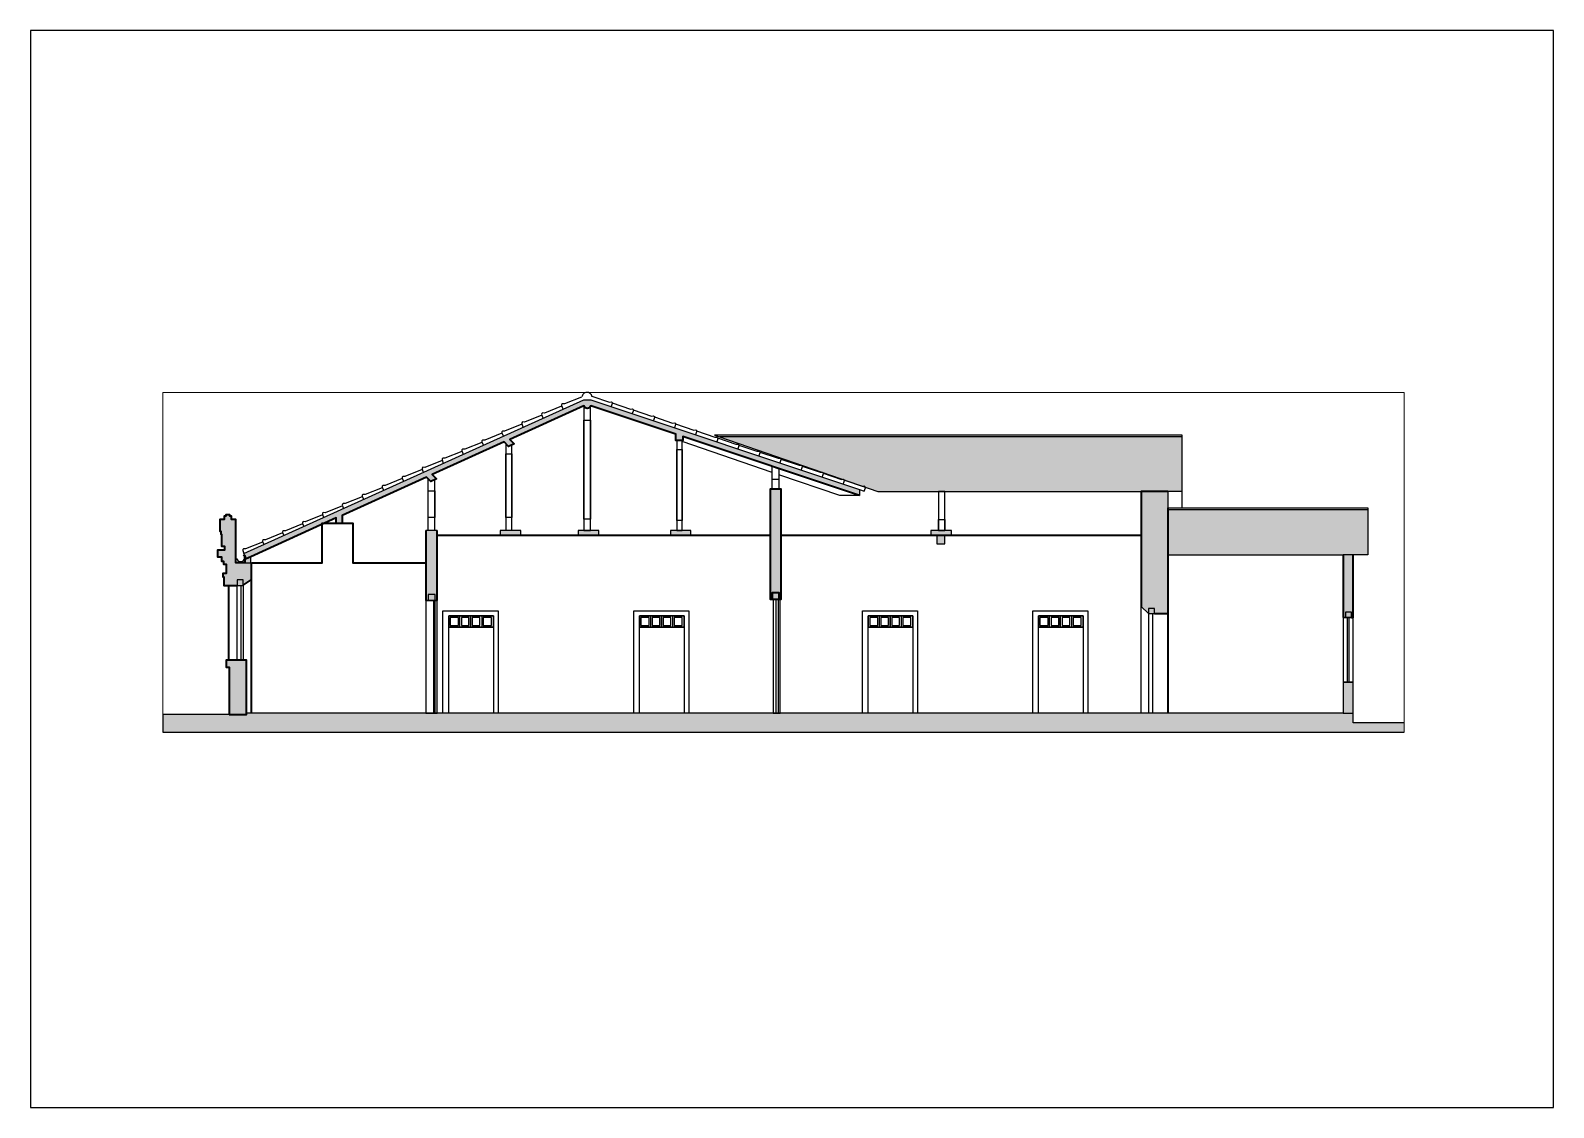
# Paper-space layout 'Layout1' of a CAD drawing. Header units: millimetres. Extents: x 21 to 318, y 103 to 313.
# The model-space entities are those that its viewports show. They can reach past a viewport. Long polylines and large blocks are cut down to what shows.
import ezdxf

# ---------------------------------------------------------------- set-up
doc = ezdxf.new("R2010")
doc.units = ezdxf.units.MM
for name, color, linetype, lineweight in [('A-ALV-___-___-EXI', 250, 'Continuous', 35), ('A-BAS-___-___-EXI', 250, 'Continuous', 25), ('A-COB-___-___-EXI', 250, 'Continuous', 25), ('A-JAN-___-___-EXI', 250, 'Continuous', 25), ('A-PAR-___-___-EXI', 250, 'Continuous', 25), ('A-PIL-___-___-EXI', 250, 'Continuous', 25), ('A-POR-___-___-EXI', 250, 'Continuous', 25)]:
    doc.layers.add(name, color=color, linetype=linetype, lineweight=lineweight)

# ---------------------------------------------------------------- blocks, each defined once
blk = doc.blocks.new('A4 HORIZONTAL - A4-22870189-Não nomeada')
at = {"layer": 'A-PAR-___-___-EXI'}
for p, q in [((317.79, 313), (20.79, 313)), ((20.79, 313), (20.79, 103)), ((317.79, 103), (317.79, 313)), ((20.79, 103), (317.79, 103))]:
    blk.add_line(p, q, dxfattribs=at)

msp = doc.modelspace()

# ---------------------------------------------------------------- hatches: boundary and pattern name
at = {"layer": 'A-ALV-___-___-EXI'}
h = msp.add_hatch(color=11, dxfattribs=at)
h.paths.add_polyline_path([(-94350, -10666), (-94350, -9606), (-94751, -9606), (-94751, -9746), (-94691, -9746), (-94691, -10666)])
h.paths.add_polyline_path([(-72969, -10638), (-72769, -10638), (-72769, -10038), (-72969, -10038)])
h.paths.add_polyline_path([(-72921, -8774), (-72921, -8668), (-72801, -8668), (-72801, -8774), (-72769, -8774), (-72769, -7554), (-72969, -7554), (-72969, -8774)])
h.paths.add_polyline_path([(-76383, -8699), (-76383, -6319), (-76904, -6319), (-76904, -8558), (-76763, -8699), (-76763, -8599), (-76643, -8599), (-76643, -8699)])
h.paths.add_polyline_path([(-90852, -8445), (-90812, -8445), (-90812, -8325), (-90672, -8325), (-90672, -8445), (-90632, -8445), (-90632, -7077), (-90852, -7077), (-90852, -8325)])
h.paths.add_polyline_path([(-84143, -8417), (-84103, -8417), (-84103, -8297), (-83963, -8297), (-83963, -8417), (-83923, -8417), (-83923, -6272), (-84143, -6272), (-84143, -8297)])
h.paths.add_polyline_path([(-94536, -8150), (-94536, -8039), (-94415, -8039), (-94415, -8145), (-94263, -8038), (-94263, -7708), (-94562, -7708), (-94562, -6867), (-94647, -6867), (-94647, -6797), (-94677, -6797), (-94677, -6772), (-94757, -6772), (-94757, -6797), (-94787, -6797), (-94787, -6867), (-94871, -6867), (-94871, -7090), (-94851, -7090), (-94851, -7150), (-94839, -7150), (-94839, -7385), (-94783, -7385), (-94783, -7460), (-94920, -7460), (-94920, -7590), (-94836, -7590), (-94836, -7674), (-94798, -7674), (-94798, -7735), (-94751, -7735), (-94751, -7914), (-94816, -7914), (-94816, -7984), (-94791, -7984), (-94791, -8150)])
at = {"layer": 'A-BAS-___-___-EXI', "true_color": 0xcb9898}
msp.add_hatch(color=253, dxfattribs=at).paths.add_polyline_path([(-71778, -11013), (-71778, -10826), (-72769, -10826), (-72769, -10638), (-94350, -10638), (-94350, -10666), (-95982, -10666), (-95982, -11013), (-82229, -11013)])
at = {"layer": 'A-COB-___-___-EXI', "true_color": 0xc19a82}
h = msp.add_hatch(color=33, dxfattribs=at)
h.paths.add_polyline_path([(-72801, -8774), (-72801, -8668), (-72921, -8668), (-72921, -8774)])
h.paths.add_polyline_path([(-76643, -8699), (-76643, -8599), (-76763, -8599), (-76763, -8699)])
h.paths.add_polyline_path([(-90672, -8445), (-90672, -8325), (-90812, -8325), (-90812, -8445)])
h.paths.add_polyline_path([(-83963, -8417), (-83963, -8297), (-84103, -8297), (-84103, -8417)])
h.paths.add_polyline_path([(-94536, -8150), (-94415, -8150), (-94415, -8039), (-94536, -8039)])
h.paths.add_polyline_path([(-94385, -7708), (-94270, -7708), (-94270, -7590), (-92601, -6834), (-92601, -6939), (-92489, -6939), (-92489, -6784), (-90842, -6038), (-90757, -6123), (-90648, -6074), (-90729, -5987), (-89324, -5351), (-89242, -5439), (-89133, -5390), (-89215, -5302), (-87771, -4648), (-87765, -4664), (-87756, -4678), (-87744, -4689), (-87730, -4696), (-87714, -4700), (-87697, -4700), (-87682, -4696), (-87667, -4689), (-87655, -4678), (-87646, -4664), (-87640, -4648), (-85980, -5202), (-85980, -5325), (-85840, -5325), (-85840, -5249), (-82399, -6397), (-82399, -6277), (-87640, -4528), (-87771, -4528), (-94402, -7530), (-94385, -7567), (-94385, -7699)])
h.paths.add_polyline_path([(-80893, -7338), (-80733, -7338), (-80733, -7178), (-80604, -7178), (-80604, -7079), (-81006, -7079), (-81006, -7178), (-80893, -7178)])
h.paths.add_polyline_path([(-85684, -7178), (-85684, -7079), (-86086, -7079), (-86086, -7178)])
h.paths.add_polyline_path([(-87484, -7178), (-87484, -7079), (-87886, -7079), (-87886, -7178)])
h.paths.add_polyline_path([(-89004, -7178), (-89004, -7079), (-89406, -7079), (-89406, -7178)])
at = {"layer": 'A-COB-___-___-EXI'}
h = msp.add_hatch(dxfattribs=at)
h.set_pattern_fill('FP_2', color=256, style=0, pattern_type=2)
h.set_pattern_definition([(281.768, (-88446.957, -9230.18), (266.69495, -1066.80137), [13.077, -1294.57]), (0, (-88461.62, -9242.98), (0, 213.36), [17.335, -249.364]), (274.428, (-88453.624, -9122.435), (266.7127554, -3413.7596935), [120.909, -24060.945]), (0, (-88665.65, -9226.98), (0, 213.36), [46.672, -220.027]), (0, (-88665.65, -9242.98), (0, 213.36), [45.339, -221.361]), (290.556, (-88469.626, -9221.648), (266.69987, -640.080922), [22.787, -2255.9]), (308.784, (-88481.628, -9206.712), (533.396775, -640.083872), [19.16, -3812.795]), (323.746, (-88497.63, -9194.978), (2933.692537, -2133.607119), [19.844, -3948.879]), (344.233, (-88520.299, -9188.577), (800.100213, -213.35769), [23.556, -4687.607]), (353.48, (-88532.3, -9173.642), (266.69985, -0.00078), [18.791, -1860.262]), (343.578, (-88513.632, -9175.775), (2933.7017715, -853.430476), [26.414, -5256.399]), (327.381, (-88488.295, -9183.243), (1066.80282, -640.07602), [23.748, -1559.471]), (310.675, (-88468.293, -9196.044), (2400.305823, -2773.680693), [22.506, -4478.65]), (85.572, (-88620.312, -9242.984), (1600.27801394, 20695.9148863), [120.909, -24060.945]), (85.073, (-88610.977, -9335.795), (266.693411, 3200.400346), [93.156, -6117.233]), (274.927, (-88461.625, -9242.984), (266.694731, -2987.040855), [93.156, -6117.233]), (0, (-88542.97, -9188.58), (0, 213.36), [22.669, -244.03]), (18.616, (-88568.305, -9197.111), (1866.896254, 640.089976), [26.735, -5320.316]), (35.754, (-88581.64, -9206.712), (266.699954, 213.36092), [16.432, -3269.935]), (48.24, (-88594.975, -9221.648), (533.39709, 640.082946), [20.022, -1982.183]), (69.444, (-88602.976, -9242.984), (533.39887, 1493.520834), [22.787, -2255.9]), (0, (-88620.31, -9242.98), (0, 213.36), [17.335, -249.364]), (78.232, (-88620.31, -9242.984), (-0.00144, 213.35981), [13.077, -1294.57]), (68.663, (-88617.645, -9230.182), (1066.807621, 2773.67882), [18.325, -3646.644]), (49.325, (-88610.977, -9213.113), (533.401565, 640.080619), [22.506, -4478.65]), (32.619, (-88596.31, -9196.044), (266.70089, 213.35838), [23.748, -1559.471]), (16.422, (-88576.306, -9183.243), (2133.601474, 640.072457), [26.414, -5256.399]), (6.52, (-88550.97, -9175.775), (1600.198966, 213.36563), [18.791, -1860.262]), (291.337, (-88453.624, -9213.113), (266.701665, -640.080215), [18.325, -3646.644]), (0, (-88445.62, -9226.98), (0, 213.36), [46.672, -220.027]), (0, (-88444.3, -9242.98), (0, 213.36), [45.339, -221.361])])
h.paths.add_polyline_path([(-82040, -6319), (-76107, -6319), (-76107, -5255), (-85130, -5255), (-82229, -6254)])
h = msp.add_hatch(dxfattribs=at)
h.set_pattern_fill('FP_1', color=256, style=0, pattern_type=2)
h.set_pattern_definition([(282.638, (-84822.156, -10118.705), (266.69613, -991.18397), [12.19, -1206.764]), (0, (-84836.82, -10130.6), (0, 198.237), [17.335, -249.364]), (274.764, (-84828.823, -10018.596), (266.69556328, -3171.7852372), [112.392, -22366]), (0, (-85040.85, -10115.73), (0, 198.237), [46.672, -220.027]), (0, (-85040.85, -10130.6), (0, 198.237), [45.339, -221.361]), (291.98, (-84844.825, -10110.776), (266.70631, -594.706917), [21.377, -2116.364]), (310.856, (-84856.827, -10096.899), (533.403534, -594.707551), [18.347, -3650.962]), (325.731, (-84872.829, -10085.996), (2933.687054, -1982.380806), [19.363, -3853.306]), (345.3, (-84895.498, -10080.049), (800.098727, -198.241291), [23.437, -4663.883]), (353.939, (-84907.5, -10066.172), (266.699936, 0.0009), [18.774, -1858.621]), (344.685, (-84888.831, -10068.155), (2933.695413, -792.960314), [26.269, -5227.597]), (329.263, (-84863.494, -10075.093), (1066.80208, -594.70526), [23.272, -1528.175]), (312.767, (-84843.492, -10086.987), (2400.309023, -2577.072928), [21.602, -4298.914]), (85.236, (-84995.511, -10130.599), (1600.17329064, 19228.94829166), [112.392, -22366]), (84.699, (-84986.176, -10216.832), (266.703757, 2973.5483935), [86.603, -5686.949]), (275.301, (-84836.824, -10130.599), (266.7030616, -2775.311616), [86.603, -5686.949]), (0, (-84918.17, -10080.05), (0, 198.237), [22.669, -244.03]), (17.378, (-84943.504, -10087.978), (1866.903554, 594.69819), [26.548, -5283.119]), (33.781, (-84956.839, -10096.899), (266.70009, 198.23599), [16.044, -3192.695]), (46.14, (-84970.174, -10110.776), (533.40129, 594.70895), [19.245, -1905.284]), (68.02, (-84978.175, -10130.6), (533.41364, 1387.65144), [21.377, -2116.364]), (0, (-84995.51, -10130.6), (0, 198.237), [17.335, -249.364]), (77.362, (-84995.51, -10130.6), (-0.00086, 198.23608), [12.19, -1206.764]), (67.197, (-84992.844, -10118.705), (1066.794348, 2577.079211), [17.203, -3423.502]), (47.233, (-84986.176, -10102.846), (533.402354, 594.709647), [21.602, -4298.914]), (30.737, (-84971.508, -10086.987), (266.70051, 198.23581), [23.272, -1528.175]), (15.315, (-84951.505, -10075.093), (2133.596893, 594.719993), [26.269, -5227.597]), (6.061, (-84926.17, -10068.155), (1600.20051, 198.22982), [18.774, -1858.621]), (292.803, (-84828.823, -10102.846), (266.698932, -594.711049), [17.203, -3423.502]), (0, (-84820.82, -10115.73), (0, 198.237), [46.672, -220.027]), (0, (-84819.49, -10130.6), (0, 198.237), [45.339, -221.361])])
h.paths.add_polyline_path([(-76383, -7554), (-72483, -7554), (-72483, -6669), (-76383, -6669)])

# ---------------------------------------------------------------- linework, layer by layer
at = {"layer": 'A-ALV-___-___-EXI'}
for p, q in [((-90852, -7077), (-90852, -8445)), ((-90632, -8445), (-90632, -7077)), ((-84143, -7178), (-90632, -7178)), ((-76904, -7178), (-83923, -7178)), ((-79221, -7178), (-81358, -7178)), ((-72969, -7554), (-72969, -8774)), ((-94696, -9606), (-94696, -8150)), ((-94415, -8145), (-94263, -8038)), ((-76643, -8699), (-76383, -8699))]:
    msp.add_line(p, q, dxfattribs=at)
msp.add_lwpolyline([(-82399, -6397), (-85840, -5249), (-85840, -5325), (-85980, -5325), (-85980, -5202), (-87640, -4648, -0.801066), (-87771, -4648), (-89215, -5302), (-89133, -5390), (-89242, -5439), (-89324, -5351), (-90729, -5987), (-90648, -6074), (-90757, -6123), (-90842, -6038), (-92489, -6784), (-92489, -6939), (-92601, -6939), (-92601, -6834), (-94270, -7590), (-94357, -7629), (-94385, -7567), (-94385, -7708), (-94562, -7708), (-94562, -6867), (-94647, -6867), (-94647, -6797), (-94677, -6797), (-94677, -6772), (-94757, -6772), (-94757, -6797), (-94787, -6797), (-94787, -6867), (-94871, -6867), (-94871, -7090), (-94851, -7090), (-94851, -7110), (-94851, -7150), (-94839, -7150), (-94839, -7385), (-94783, -7385), (-94783, -7460), (-94920, -7460), (-94920, -7590), (-94836, -7590), (-94836, -7674), (-94798, -7674), (-94798, -7735), (-94751, -7735), (-94751, -7914), (-94816, -7914), (-94816, -7984), (-94791, -7984), (-94791, -8150), (-94536, -8150)], format="xyb", dxfattribs=at)
for points in [[(-83963, -8417), (-83923, -8417), (-83923, -6272), (-84143, -6272), (-84143, -8417), (-84103, -8417), (-83963, -8417), (-83963, -8297), (-84103, -8297), (-84103, -8417)], [(-76383, -6319), (-76904, -6319), (-76904, -8558)], [(-76383, -6639), (-76383, -8699), (-76383, -10638)], [(-90852, -7718), (-92272, -7718), (-92272, -6939), (-92880, -6939), (-92880, -7718), (-94240, -7718)], [(-94270, -7708), (-94263, -7708), (-94263, -8038), (-94263, -10638)], [(-72801, -8774), (-72769, -8774), (-72769, -7554)]]:
    msp.add_lwpolyline(points, dxfattribs=at)
msp.add_lwpolyline([(-94691, -10666), (-94350, -10666), (-94350, -9606), (-94751, -9606), (-94751, -9746), (-94691, -9746)], close=True, dxfattribs=at)
at = {"layer": 'A-BAS-___-___-EXI'}
for p, q in [((-94691, -10666), (-95982, -10666)), ((-95982, -10666), (-95982, -11013)), ((-72769, -10826), (-72769, -10638)), ((-71778, -10826), (-72769, -10826)), ((-71778, -11013), (-71778, -10826)), ((-95982, -11013), (-71778, -11013))]:
    msp.add_line(p, q, dxfattribs=at)
msp.add_lwpolyline([(-72969, -10638), (-72769, -10638), (-72769, -10038), (-72969, -10038), (-72969, -10638), (-84118, -10638), (-94350, -10638)], dxfattribs=at)
at = {"layer": 'A-COB-___-___-EXI'}
for p, q in [((-89296, -5381), (-89296, -7079)), ((-89176, -7079), (-89176, -5409)), ((-84101, -5946), (-85858, -5346)), ((-90807, -7077), (-90807, -6074)), ((-90678, -7077), (-90678, -6088)), ((-76107, -6319), (-76383, -6319)), ((-76383, -6319), (-76383, -6639)), ((-76107, -6639), (-76107, -6319)), ((-76383, -6639), (-72483, -6639)), ((-76383, -6669), (-72483, -6669)), ((-72483, -6639), (-72483, -6669)), ((-72483, -6669), (-72483, -7554)), ((-90632, -7077), (-90852, -7077)), ((-76383, -7554), (-72969, -7554)), ((-72769, -7554), (-72969, -7554)), ((-72483, -7554), (-72769, -7554)), ((-90852, -8445), (-90812, -8445)), ((-90672, -8325), (-90812, -8325)), ((-90812, -8325), (-90812, -8445)), ((-90812, -8445), (-90672, -8445)), ((-90672, -8445), (-90672, -8325)), ((-90672, -8445), (-90632, -8445)), ((-72969, -8774), (-72921, -8774))]:
    msp.add_line(p, q, dxfattribs=at)
for points in [[(-94385, -7567), (-94402, -7530), (-87771, -4528), (-87640, -4528), (-82399, -6277), (-82304, -6309), (-82283, -6248), (-82285, -6228), (-82300, -6215), (-82340, -6218), (-82682, -6102)], [(-88206, -4654), (-88540, -4788), (-88580, -4787), (-88595, -4800), (-88596, -4820), (-88572, -4881)], [(-87818, -4477), (-88152, -4611), (-88192, -4610), (-88206, -4624), (-88207, -4644), (-88183, -4704)], [(-87771, -4648), (-87771, -7079), (-87641, -7079), (-87641, -4648)], [(-87616, -4458), (-87276, -4575), (-87236, -4571), (-87221, -4584), (-87219, -4604), (-87239, -4662)], [(-87220, -4590), (-86864, -4712), (-86825, -4708), (-86809, -4721), (-86808, -4741), (-86828, -4800)], [(-86809, -4727), (-86453, -4849), (-86413, -4845), (-86398, -4858), (-86396, -4878), (-86416, -4937)], [(-88984, -5007), (-89318, -5141), (-89358, -5140), (-89372, -5154), (-89373, -5174), (-89349, -5234)], [(-88595, -4831), (-88929, -4965), (-88969, -4963), (-88984, -4977), (-88984, -4997), (-88960, -5057)], [(-86397, -4864), (-86042, -4986), (-86002, -4982), (-85987, -4995), (-85985, -5015), (-86005, -5074)], [(-85986, -5001), (-85631, -5123), (-85591, -5119), (-85575, -5132), (-85574, -5152), (-85594, -5211)], [(-89372, -5184), (-89707, -5318), (-89746, -5317), (-89761, -5330), (-89762, -5350), (-89738, -5410)], [(-85575, -5138), (-85219, -5260), (-85179, -5256), (-85164, -5269), (-85162, -5289), (-85183, -5348)], [(-76107, -6319), (-76107, -5255), (-76107, -5222), (-85226, -5222), (-85130, -5255)], [(-85164, -5275), (-84808, -5397), (-84768, -5393), (-84753, -5406), (-84751, -5426), (-84771, -5485)], [(-76107, -5255), (-85130, -5255), (-82040, -6319), (-76904, -6319)], [(-90150, -5537), (-90484, -5671), (-90524, -5670), (-90538, -5683), (-90539, -5703), (-90515, -5764)], [(-89761, -5361), (-90095, -5495), (-90135, -5493), (-90150, -5507), (-90150, -5527), (-90126, -5587)], [(-84752, -5412), (-84397, -5534), (-84357, -5530), (-84342, -5543), (-84340, -5563), (-84360, -5623)], [(-84341, -5549), (-83985, -5670), (-83946, -5667), (-83930, -5680), (-83929, -5700), (-83949, -5760)], [(-90927, -5890), (-91261, -6024), (-91301, -6023), (-91316, -6037), (-91317, -6057), (-91292, -6117)], [(-90538, -5714), (-90873, -5848), (-90913, -5846), (-90927, -5860), (-90928, -5880), (-90904, -5940)], [(-83930, -5686), (-83574, -5807), (-83534, -5804), (-83519, -5817), (-83517, -5837), (-83538, -5897)], [(-83518, -5823), (-83163, -5944), (-83123, -5941), (-83108, -5954), (-83106, -5974), (-83127, -6034)], [(-91316, -6067), (-91650, -6201), (-91690, -6200), (-91705, -6213), (-91705, -6233), (-91681, -6293)], [(-82399, -6277), (-82399, -6397), (-82783, -6397), (-83968, -5992)], [(-83107, -5960), (-82751, -6081), (-82712, -6078), (-82696, -6091), (-82695, -6111), (-82715, -6171)], [(-92093, -6420), (-92427, -6554), (-92467, -6553), (-92482, -6567), (-92483, -6587), (-92458, -6647)], [(-91705, -6244), (-92039, -6378), (-92079, -6376), (-92093, -6390), (-92094, -6410), (-92070, -6470)], [(-92871, -6773), (-93205, -6908), (-93245, -6906), (-93259, -6920), (-93260, -6940), (-93236, -7000)], [(-92482, -6597), (-92816, -6731), (-92856, -6730), (-92871, -6743), (-92871, -6763), (-92847, -6823)], [(-93648, -7127), (-93982, -7261), (-94022, -7259), (-94037, -7273), (-94037, -7293), (-94013, -7353)], [(-93259, -6950), (-93593, -7084), (-93633, -7083), (-93648, -7096), (-93649, -7116), (-93625, -7177)], [(-94037, -7303), (-94371, -7437), (-94411, -7436), (-94425, -7450), (-94426, -7470), (-94402, -7530)], [(-94385, -7708), (-94270, -7708), (-94270, -7590)]]:
    msp.add_lwpolyline(points, dxfattribs=at)
for points in [[(-87641, -4930), (-87641, -6857), (-87771, -6857), (-87771, -4930)], [(-85960, -5325), (-85960, -7079), (-85859, -7079), (-85859, -5325)], [(-89296, -6823), (-89296, -5583), (-89176, -5583), (-89176, -6823)], [(-85960, -6886), (-85960, -5497), (-85859, -5497), (-85859, -6886)], [(-84101, -6272), (-84101, -5829), (-83968, -5874), (-83968, -6272)], [(-83968, -6080), (-83968, -6272), (-84101, -6272), (-84101, -6080)], [(-90807, -6823), (-90807, -6308), (-90678, -6308), (-90678, -6823)], [(-80733, -7079), (-80733, -6319), (-80860, -6319), (-80860, -7079)], [(-89406, -7079), (-89406, -7178), (-89004, -7178), (-89004, -7079)], [(-87886, -7079), (-87886, -7178), (-87484, -7178), (-87484, -7079)], [(-86086, -7079), (-86086, -7178), (-85684, -7178), (-85684, -7079)], [(-80893, -7338), (-80733, -7338), (-80733, -7178), (-80604, -7178), (-80604, -7079), (-81006, -7079), (-81006, -7178), (-80893, -7178)], [(-80733, -6862), (-80733, -7079), (-80860, -7079), (-80860, -6862)], [(-94415, -8039), (-94536, -8039), (-94536, -8150), (-94415, -8150)], [(-76643, -8599), (-76763, -8599), (-76763, -8699), (-76643, -8699)], [(-72801, -8668), (-72921, -8668), (-72921, -8774), (-72801, -8774)]]:
    msp.add_lwpolyline(points, close=True, dxfattribs=at)
for centre, radius, start, end in [((-87713, -4485), 100, 8.009, 174.0015), ((-94467, -7608), 77.4, 189.7108, 44.7908)]:
    msp.add_arc(centre, radius, start, end, dxfattribs=at)
at = {"layer": 'A-JAN-___-___-EXI'}
for p, q in [((-94455, -9606), (-94455, -8150)), ((-72889, -8774), (-72889, -10038)), ((-72849, -10038), (-72849, -8774))]:
    msp.add_line(p, q, dxfattribs=at)
for points in [[(-94536, -9606), (-94536, -8150), (-94415, -8150), (-94415, -9606)], [(-72769, -10038), (-72769, -8774), (-72969, -8774), (-72969, -10038)]]:
    msp.add_lwpolyline(points, close=True, dxfattribs=at)
at = {"layer": 'A-POR-___-___-EXI'}
for p, q in [((-90407, -8742), (-90407, -8963)), ((-89538, -8742), (-90407, -8742)), ((-90159, -8772), (-90159, -8932)), ((-90014, -8772), (-90159, -8772)), ((-90014, -8932), (-90014, -8772)), ((-89982, -8742), (-89538, -8742)), ((-89982, -8963), (-89982, -8742)), ((-89538, -8963), (-89538, -8742)), ((-89538, -8742), (-89538, -8963)), ((-86687, -8742), (-86687, -8963)), ((-85818, -8742), (-86687, -8742)), ((-86439, -8772), (-86439, -8932)), ((-86294, -8772), (-86439, -8772)), ((-86294, -8932), (-86294, -8772)), ((-86262, -8742), (-85818, -8742)), ((-86262, -8963), (-86262, -8742)), ((-85818, -8963), (-85818, -8742)), ((-85818, -8742), (-85818, -8963)), ((-82227, -8742), (-82227, -8963)), ((-81358, -8742), (-82227, -8742)), ((-81979, -8772), (-81979, -8932)), ((-81834, -8772), (-81979, -8772)), ((-81834, -8932), (-81834, -8772)), ((-81802, -8742), (-81358, -8742)), ((-81802, -8963), (-81802, -8742)), ((-81358, -8963), (-81358, -8742)), ((-81358, -8742), (-81358, -8963)), ((-78907, -8742), (-78907, -8963)), ((-78038, -8742), (-78907, -8742)), ((-78659, -8772), (-78659, -8932)), ((-78514, -8772), (-78659, -8772)), ((-78514, -8932), (-78514, -8772)), ((-78482, -8742), (-78038, -8742)), ((-78482, -8963), (-78482, -8742)), ((-78038, -8963), (-78038, -8742)), ((-78038, -8742), (-78038, -8963)), ((-76683, -8699), (-76683, -10638)), ((-90407, -8963), (-89538, -8963)), ((-90159, -8932), (-90014, -8932)), ((-89538, -8963), (-89982, -8963)), ((-86687, -8963), (-85818, -8963)), ((-86439, -8932), (-86294, -8932)), ((-85818, -8963), (-86262, -8963)), ((-82227, -8963), (-81358, -8963)), ((-81979, -8932), (-81834, -8932)), ((-81358, -8963), (-81802, -8963)), ((-78907, -8963), (-78038, -8963)), ((-78659, -8932), (-78514, -8932)), ((-78038, -8963), (-78482, -8963))]:
    msp.add_line(p, q, dxfattribs=at)
for points in [[(-90852, -8445), (-90852, -10638), (-90632, -10638), (-90632, -8445)], [(-90706, -8445), (-90706, -10638), (-90672, -10638), (-90672, -8445)], [(-84081, -8417), (-84081, -10638), (-83943, -10638), (-83943, -8417)], [(-83987, -8417), (-83987, -10638), (-84024, -10638), (-84024, -8417)], [(-89447, -8645), (-89447, -10638), (-90521, -10638), (-90521, -8645)], [(-90407, -8963), (-90407, -8742), (-89982, -8742), (-89982, -8963)], [(-89538, -8742), (-89538, -10638), (-90407, -10638), (-90407, -8742)], [(-90219, -8932), (-90219, -8772), (-90379, -8772), (-90379, -8932)], [(-89982, -8742), (-89982, -8963), (-90190, -8963), (-90190, -8742)], [(-90014, -8932), (-90014, -8772), (-90159, -8772), (-90159, -8932)], [(-89799, -8932), (-89799, -8772), (-89949, -8772), (-89949, -8932)], [(-89538, -8963), (-89538, -8742), (-89765, -8742), (-89765, -8963)], [(-89574, -8932), (-89574, -8772), (-89734, -8772), (-89734, -8932)], [(-85727, -8645), (-85727, -10638), (-86801, -10638), (-86801, -8645)], [(-86687, -8963), (-86687, -8742), (-86262, -8742), (-86262, -8963)], [(-85818, -8742), (-85818, -10638), (-86687, -10638), (-86687, -8742)], [(-86499, -8932), (-86499, -8772), (-86659, -8772), (-86659, -8932)], [(-86262, -8742), (-86262, -8963), (-86470, -8963), (-86470, -8742)], [(-86294, -8932), (-86294, -8772), (-86439, -8772), (-86439, -8932)], [(-86079, -8932), (-86079, -8772), (-86229, -8772), (-86229, -8932)], [(-85818, -8963), (-85818, -8742), (-86045, -8742), (-86045, -8963)], [(-85854, -8932), (-85854, -8772), (-86014, -8772), (-86014, -8932)], [(-81267, -8645), (-81267, -10638), (-82341, -10638), (-82341, -8645)], [(-82227, -8963), (-82227, -8742), (-81802, -8742), (-81802, -8963)], [(-81358, -8742), (-81358, -10638), (-82227, -10638), (-82227, -8742)], [(-82039, -8932), (-82039, -8772), (-82199, -8772), (-82199, -8932)], [(-81802, -8742), (-81802, -8963), (-82010, -8963), (-82010, -8742)], [(-81834, -8932), (-81834, -8772), (-81979, -8772), (-81979, -8932)], [(-81619, -8932), (-81619, -8772), (-81769, -8772), (-81769, -8932)], [(-81358, -8963), (-81358, -8742), (-81585, -8742), (-81585, -8963)], [(-81394, -8932), (-81394, -8772), (-81554, -8772), (-81554, -8932)], [(-77947, -8645), (-77947, -10638), (-79021, -10638), (-79021, -8645)], [(-78907, -8963), (-78907, -8742), (-78482, -8742), (-78482, -8963)], [(-78038, -8742), (-78038, -10638), (-78907, -10638), (-78907, -8742)], [(-78719, -8932), (-78719, -8772), (-78879, -8772), (-78879, -8932)], [(-78482, -8742), (-78482, -8963), (-78690, -8963), (-78690, -8742)], [(-78514, -8932), (-78514, -8772), (-78659, -8772), (-78659, -8932)], [(-78299, -8932), (-78299, -8772), (-78449, -8772), (-78449, -8932)], [(-78038, -8963), (-78038, -8742), (-78265, -8742), (-78265, -8963)], [(-78074, -8932), (-78074, -8772), (-78234, -8772), (-78234, -8932)]]:
    msp.add_lwpolyline(points, close=True, dxfattribs=at)
msp.add_lwpolyline([(-76904, -10638), (-76904, -8558), (-76763, -8699), (-76763, -10638)], dxfattribs=at)

psp = doc.layouts.get("Layout1")

# ---------------------------------------------------------------- block references
at = {"layer": 'A-PIL-___-___-EXI'}
psp.add_blockref('A4 HORIZONTAL - A4-22870189-Não nomeada', (0, 0), dxfattribs=at)

# ---------------------------------------------------------------- viewports
at = {"layer": 'A-BAS-___-___-EXI'}
psp.add_viewport(center=(167.63, 209.3), size=(242.04, 66.286), view_center_point=(-83880.31, -7699.19), view_height=6628.5997, dxfattribs=at)

doc.saveas('drawing.dxf')
